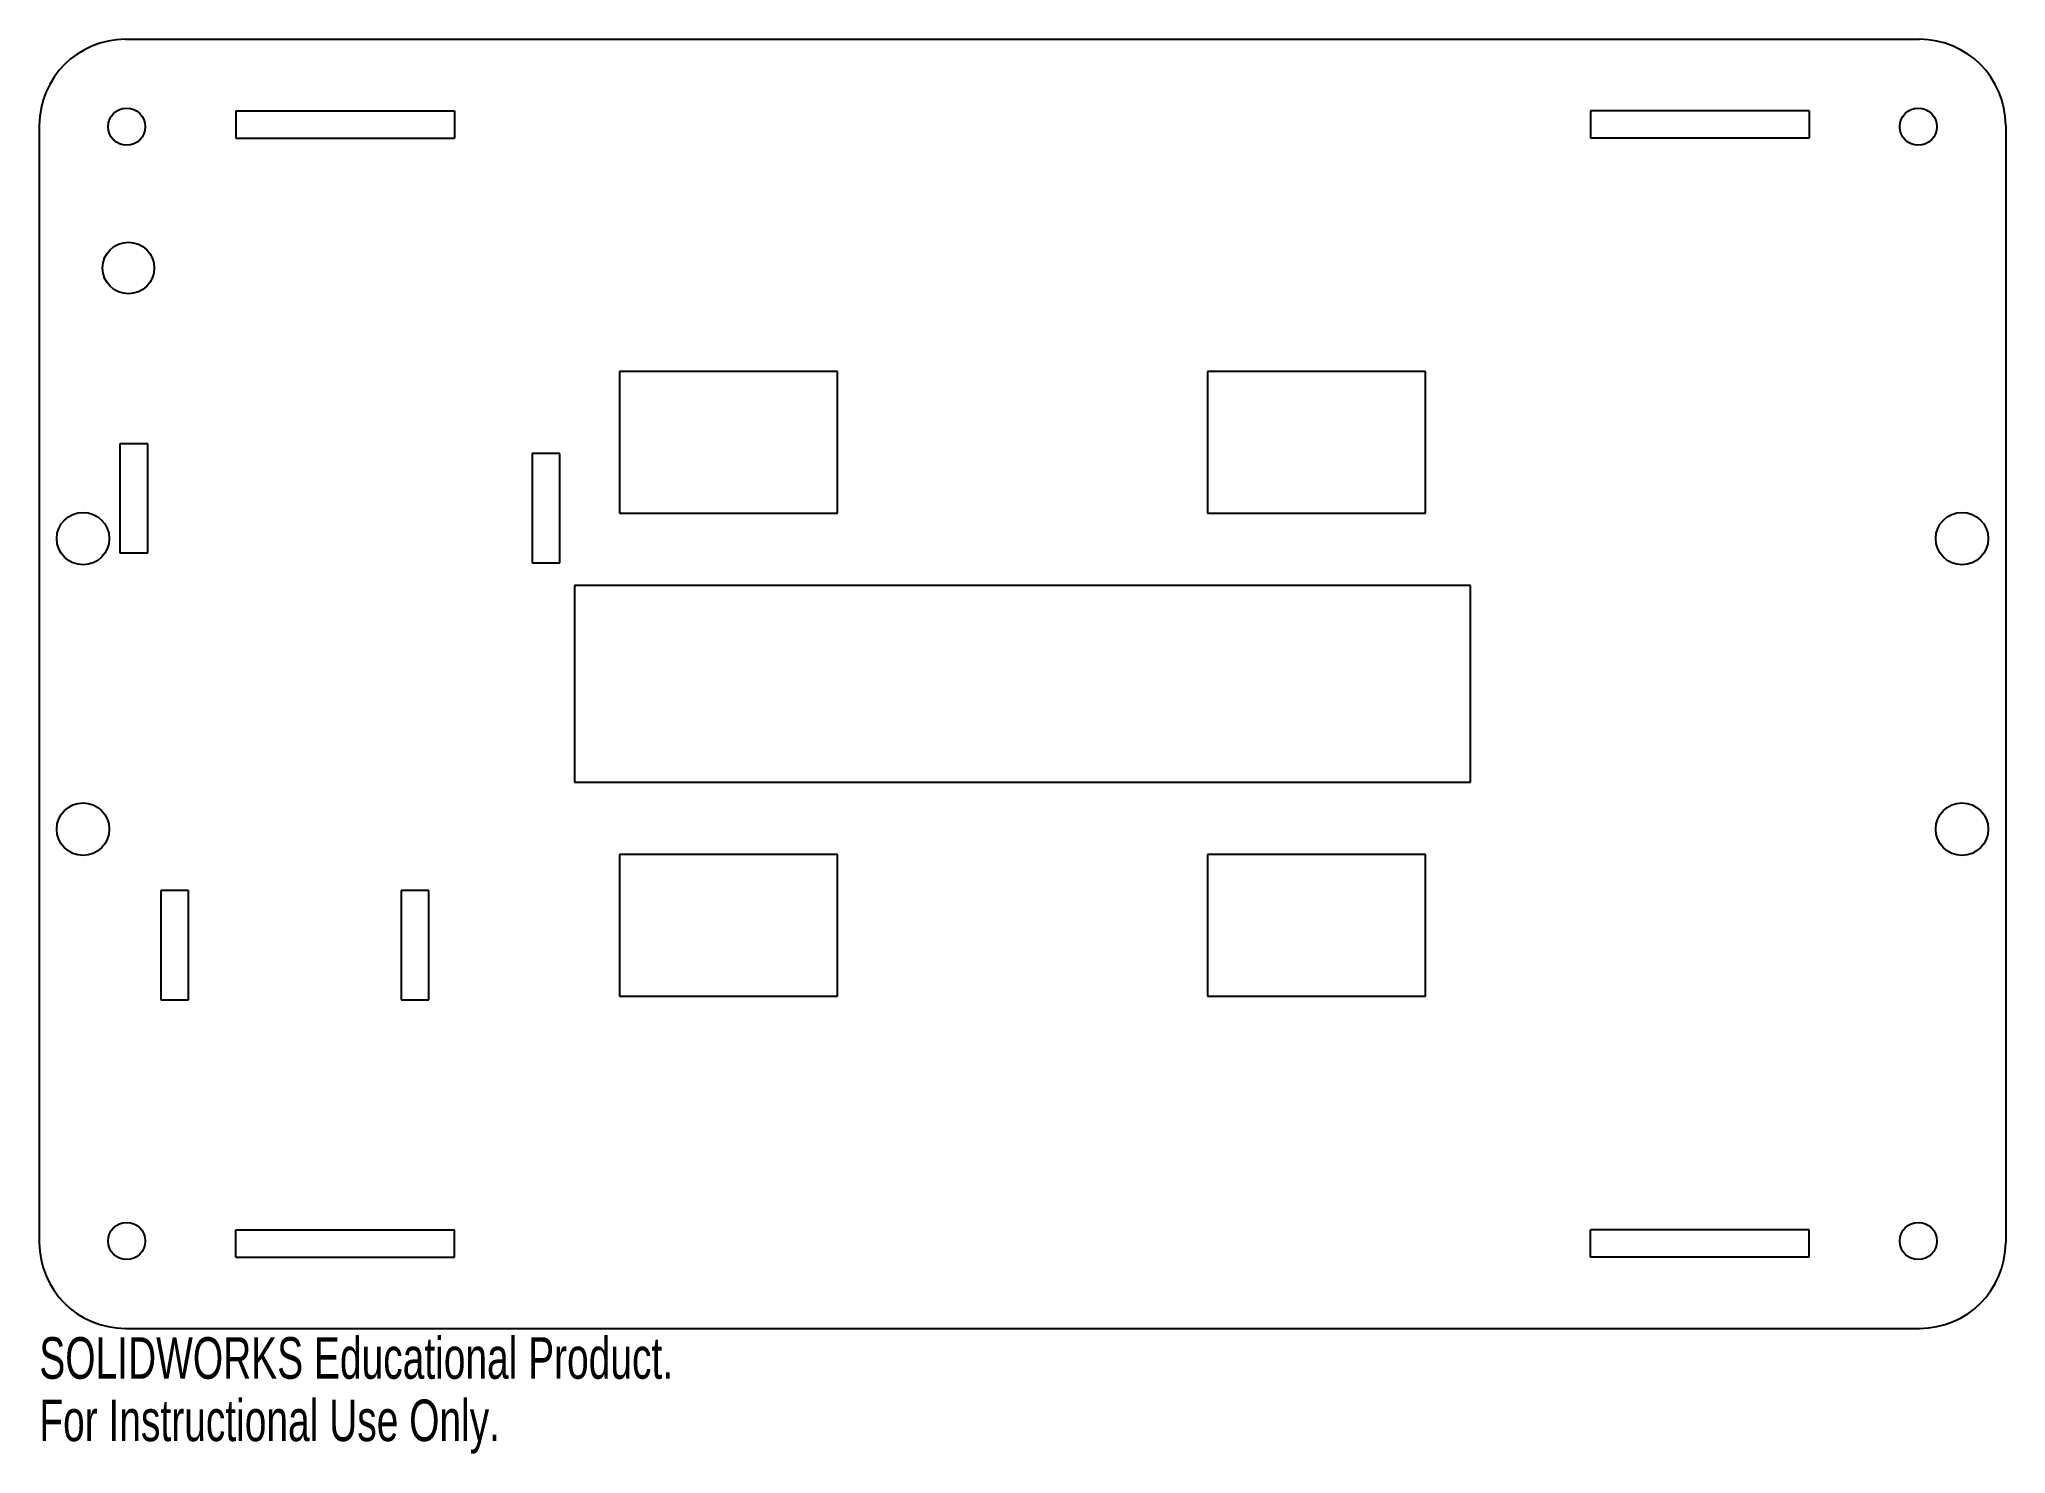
# Model space of a CAD drawing. Header units: inches. Extents: x 0 to 9, y -6.47 to 0.
import ezdxf

# ---------------------------------------------------------------- set-up
doc = ezdxf.new("R2010")
doc.units = ezdxf.units.IN
doc.header["$MEASUREMENT"] = 0
doc.styles.add('SLDTEXTSTYLE0', font='TXT', dxfattribs={"width": 0.7})

msp = doc.modelspace()

# ---------------------------------------------------------------- linework, layer by layer
at = {"color": 7, "linetype": 'Continuous', "lineweight": 25}
for p, q in [((0.3937, 0), (8.6063, 0)), ((0.9, -0.3268), (1.9, -0.3268)), ((0.9, -0.3268), (0.9, -0.4518)), ((1.9, -0.3268), (1.9, -0.4518)), ((8.1, -0.3268), (7.1, -0.3268)), ((7.1, -0.3268), (7.1, -0.4518)), ((8.1, -0.3268), (8.1, -0.4518)), ((0, -0.3937), (0, -5.5063)), ((9, -0.3937), (9, -5.5063)), ((0.9, -0.4518), (1.9, -0.4518)), ((8.1, -0.4518), (7.1, -0.4518)), ((3.6538, -1.5204), (2.6554, -1.5204)), ((2.6554, -1.5204), (2.6554, -2.1688)), ((3.6538, -2.1688), (3.6538, -1.5204)), ((6.3446, -1.5204), (5.3462, -1.5204)), ((5.3462, -1.5204), (5.3462, -2.1688)), ((6.3446, -2.1688), (6.3446, -1.5204)), ((0.4965, -1.8509), (0.369, -1.8509)), ((0.369, -1.8509), (0.369, -2.3509)), ((0.4965, -2.3509), (0.4965, -1.8509)), ((2.383, -1.8959), (2.2555, -1.8959)), ((2.2555, -1.8959), (2.2555, -2.3959)), ((2.383, -2.3959), (2.383, -1.8959)), ((2.6554, -2.1688), (3.6538, -2.1688)), ((5.3462, -2.1688), (6.3446, -2.1688)), ((0.369, -2.3509), (0.4965, -2.3509)), ((2.2555, -2.3959), (2.383, -2.3959)), ((6.55, -2.5), (2.45, -2.5)), ((2.45, -2.5), (2.45, -3.4)), ((6.55, -3.4), (6.55, -2.5)), ((2.45, -3.4), (6.55, -3.4)), ((2.6554, -3.7312), (2.6554, -4.3796)), ((3.6538, -3.7312), (2.6554, -3.7312)), ((3.6538, -4.3796), (3.6538, -3.7312)), ((6.3446, -3.7312), (5.3462, -3.7312)), ((5.3462, -3.7312), (5.3462, -4.3796)), ((6.3446, -4.3796), (6.3446, -3.7312)), ((0.6835, -3.8954), (0.556, -3.8954)), ((0.556, -3.8954), (0.556, -4.3954)), ((0.6835, -4.3954), (0.6835, -3.8954)), ((1.783, -3.8954), (1.6555, -3.8954)), ((1.6555, -3.8954), (1.6555, -4.3954)), ((1.783, -4.3954), (1.783, -3.8954)), ((0.556, -4.3954), (0.6835, -4.3954)), ((1.6555, -4.3954), (1.783, -4.3954)), ((2.6554, -4.3796), (3.6538, -4.3796)), ((5.3462, -4.3796), (6.3446, -4.3796)), ((0.9, -5.4482), (1.9, -5.4482)), ((0.9, -5.5732), (0.9, -5.4482)), ((1.9, -5.5732), (1.9, -5.4482)), ((8.1, -5.4482), (7.1, -5.4482)), ((7.1, -5.5732), (7.1, -5.4482)), ((8.1, -5.5732), (8.1, -5.4482)), ((0.9, -5.5732), (1.9, -5.5732)), ((8.1, -5.5732), (7.1, -5.5732)), ((0.3937, -5.9), (8.6063, -5.9))]:
    msp.add_line(p, q, dxfattribs=at)
for centre, radius in [((0.4, -0.4), 0.085), ((8.6, -0.4), 0.085), ((0.4078, -1.0467), 0.1181), ((0.2, -2.285), 0.1201), ((8.8, -2.285), 0.1201), ((0.2, -3.615), 0.1201), ((8.8, -3.615), 0.1201), ((0.4, -5.5), 0.085), ((8.6, -5.5), 0.085)]:
    msp.add_circle(centre, radius, dxfattribs=at)
for centre, start, end in [((0.3937, -0.3937), 90, 180), ((8.6063, -0.3937), 0, 90), ((0.3937, -5.5063), 180, 270), ((8.6063, -5.5063), 270, 0)]:
    msp.add_arc(centre, 0.3937, start, end, dxfattribs=at)

# ---------------------------------------------------------------- texts
at = {"color": 7, "linetype": 'Continuous', "char_height": 0.1903, "attachment_point": 1, "style": 'SLDTEXTSTYLE0'}
for s, insert in [('SOLIDWORKS Educational Product.', (0, -5.9401)), ('For Instructional Use Only.', (0, -6.2256))]:
    msp.add_mtext(s, dxfattribs=dict(at, insert=insert))

doc.saveas('drawing.dxf')
